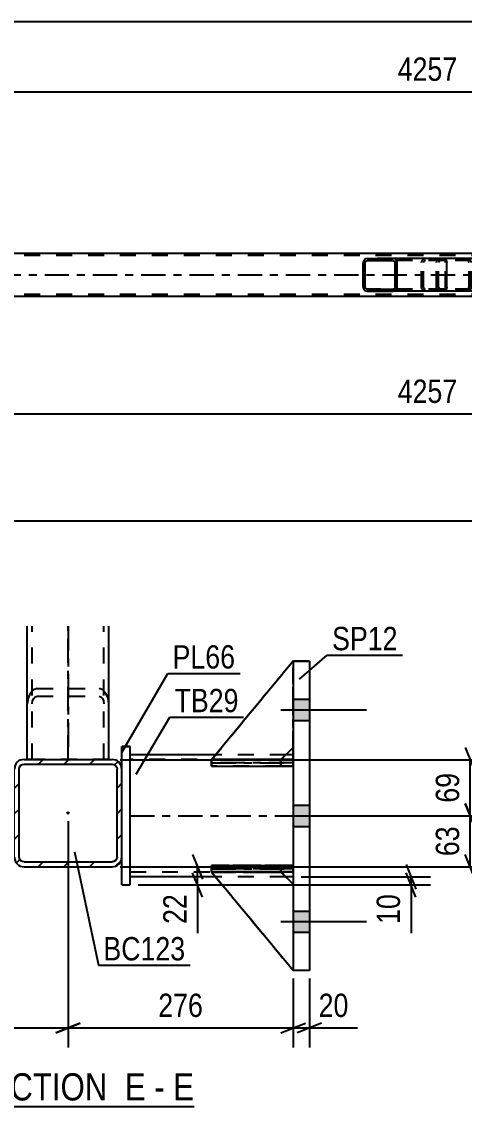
# Model space of a CAD drawing. Header units: millimetres. Extents: x 0 to 841, y 0 to 594.
# Drawn here: x 190.3 to 244.6, y 135 to 267.6 of the extents above; entities that cross this region are included whole.
import ezdxf

# ---------------------------------------------------------------- set-up
doc = ezdxf.new("R2010")
doc.units = ezdxf.units.MM
doc.linetypes.add('DXK_LINE_DOT2', pattern=[3.9198, 1.9599, -1.9599])
doc.linetypes.add('DXK_LINE_DOT3', pattern=[5.9187, 2.979, -0.9799, 0.9799, -0.9799])
doc.styles.add('Arial Narrow', font='ARIALN.TTF', dxfattribs={"height": 0.2})

# ---------------------------------------------------------------- blocks, each defined once
blk = doc.blocks.new('Unknown-247305070-19 - 7066')
at = {"color": 6, "linetype": 'Continuous'}
blk.add_line((183.82, 134.35), (211.47, 134.35), dxfattribs=at)
at = {"color": 0, "linetype": 'Continuous'}
for points in [[(201.93, 135.1), (201.93, 138.6), (183.82, 138.6), (183.82, 135.1)], [(205.53, 135.1), (205.53, 138.6), (202.98, 138.6), (202.98, 135.1)], [(207.86, 135.1), (207.86, 138.6), (206.58, 138.6), (206.58, 135.1)], [(211.47, 135.1), (211.47, 138.6), (208.91, 138.6), (208.91, 135.1)]]:
    blk.add_wipeout(points, dxfattribs=at)
at = {"color": 7, "linetype": 'Continuous', "style": 'Arial Narrow'}
for s, p in [('SECTION ', (183.82, 135.1)), ('E', (202.98, 135.1)), ('E', (208.91, 135.1)), ('-', (206.58, 135.1))]:
    blk.add_text(s, height=3.34, dxfattribs=at).set_placement(p)
blk = doc.blocks.new('Part-247305070-4531 - 4372')
at = {"linetype": 'Continuous'}
h = blk.add_hatch(dxfattribs=at)
h.set_pattern_fill('', scale=0.7, style=0, pattern_type=0)
h.set_pattern_definition([(45, (236.351, 238.1837), (-1.57154, 1.57154), [])])
h.paths.add_polyline_path([(236.39, 238), (236.35, 238.18), (236.24, 238.34), (236.08, 238.44), (235.89, 238.48), (232.7, 238.48), (232.51, 238.44), (232.35, 238.34), (232.24, 238.18), (232.2, 238), (232.2, 234.96), (232.24, 234.78), (232.35, 234.62), (232.51, 234.52), (232.7, 234.48), (235.89, 234.48), (236.08, 234.52), (236.24, 234.62), (236.35, 234.78), (236.39, 234.96)])
h.paths.add_polyline_path([(236.12, 234.87), (236.06, 234.79), (235.98, 234.74), (235.89, 234.72), (232.7, 234.72), (232.61, 234.74), (232.52, 234.79), (232.47, 234.87), (232.45, 234.96), (232.45, 238), (232.47, 238.09), (232.52, 238.17), (232.61, 238.22), (232.7, 238.24), (235.89, 238.24), (235.98, 238.22), (236.06, 238.17), (236.12, 238.09), (236.14, 238), (236.14, 234.96)])
at = {"color": 2, "linetype": 'Continuous'}
for p, q in [((232.24, 238.18), (232.2, 238)), ((232.2, 234.96), (232.2, 238)), ((232.45, 238), (232.47, 238.09)), ((232.45, 234.96), (232.45, 238)), ((232.47, 238.09), (232.52, 238.17)), ((232.7, 238.48), (232.51, 238.44)), ((232.52, 238.17), (232.61, 238.22)), ((232.61, 238.22), (232.7, 238.24)), ((232.7, 238.48), (235.89, 238.48)), ((232.7, 238.24), (235.89, 238.24)), ((242.19, 238.48), (235.89, 238.48)), ((236.08, 238.44), (235.89, 238.48)), ((235.89, 238.24), (235.98, 238.22)), ((235.98, 238.22), (236.06, 238.17)), ((236.06, 238.17), (236.12, 238.09)), ((236.12, 238.09), (236.14, 238)), ((236.14, 234.96), (236.14, 238)), ((236.39, 238), (236.35, 238.18)), ((236.39, 234.96), (236.39, 238)), ((242.19, 238.48), (242.29, 238.44)), ((242.29, 238.44), (242.38, 238.34)), ((242.38, 238.34), (242.44, 238.18)), ((242.44, 238.18), (242.46, 238)), ((242.46, 234.96), (242.46, 238)), ((232.2, 234.96), (232.24, 234.78)), ((232.47, 234.87), (232.45, 234.96)), ((232.52, 234.79), (232.47, 234.87)), ((232.61, 234.74), (232.52, 234.79)), ((232.7, 234.72), (232.61, 234.74)), ((232.7, 234.72), (235.89, 234.72)), ((235.98, 234.74), (235.89, 234.72)), ((236.06, 234.79), (235.98, 234.74)), ((236.12, 234.87), (236.06, 234.79)), ((236.14, 234.96), (236.12, 234.87)), ((236.35, 234.78), (236.39, 234.96)), ((242.44, 234.78), (242.38, 234.62)), ((242.46, 234.96), (242.44, 234.78)), ((232.51, 234.52), (232.7, 234.48)), ((232.7, 234.48), (235.89, 234.48)), ((235.89, 234.48), (236.08, 234.52)), ((242.19, 234.48), (235.89, 234.48)), ((242.29, 234.52), (242.19, 234.48)), ((242.38, 234.62), (242.29, 234.52))]:
    blk.add_line(p, q, dxfattribs=at)
at = {"color": 7, "linetype": 'DXK_LINE_DOT2'}
for p, q in [((235.89, 238.48), (232.7, 238.48)), ((242.19, 238.24), (232.7, 238.24)), ((239.35, 238), (239.39, 238.18)), ((239.35, 234.96), (239.35, 238)), ((239.62, 238.09), (239.6, 238)), ((239.6, 234.96), (239.6, 238)), ((239.67, 238.17), (239.62, 238.09)), ((239.66, 238.44), (239.85, 238.48)), ((239.76, 238.22), (239.67, 238.17)), ((239.85, 238.24), (239.76, 238.22)), ((241.19, 238.24), (241.19, 238.48)), ((242.24, 238.22), (242.19, 238.24)), ((242.28, 238.17), (242.24, 238.22)), ((242.31, 238.09), (242.28, 238.17)), ((242.32, 238), (242.31, 238.09)), ((242.32, 234.96), (242.32, 238)), ((242.19, 234.72), (232.7, 234.72)), ((239.39, 234.78), (239.35, 234.96)), ((239.6, 234.96), (239.62, 234.87)), ((239.62, 234.87), (239.67, 234.79)), ((239.67, 234.79), (239.7, 234.78)), ((239.7, 234.78), (239.76, 234.74)), ((239.76, 234.74), (239.85, 234.72)), ((241.19, 234.48), (241.19, 234.72)), ((242.19, 234.72), (242.24, 234.74)), ((242.24, 234.74), (242.28, 234.79)), ((242.28, 234.79), (242.31, 234.87)), ((242.31, 234.87), (242.32, 234.96)), ((235.89, 234.48), (232.7, 234.48)), ((239.85, 234.48), (239.66, 234.52))]:
    blk.add_line(p, q, dxfattribs=at)
at = {"color": 2, "linetype": 'Continuous'}
for centre, start, end in [((232.69, 237.98), 111.1941, 156.1506), ((235.9, 237.98), 23.8494, 68.8059), ((232.69, 234.98), 203.8494, 248.8059), ((235.9, 234.98), 291.1941, 336.1506)]:
    blk.add_arc(centre, 0.492, start, end, dxfattribs=at)
at = {"color": 7, "linetype": 'DXK_LINE_DOT2'}
for centre, start, end in [((239.84, 237.98), 111.1941, 156.1506), ((239.84, 234.98), 203.8494, 248.8059)]:
    blk.add_arc(centre, 0.492, start, end, dxfattribs=at)
blk = doc.blocks.new('Part-247305070-4532 - 4372')
at = {"linetype": 'Continuous'}
h = blk.add_hatch(dxfattribs=at)
h.set_pattern_fill('', scale=0.7, style=0, pattern_type=0)
h.set_pattern_definition([(45, (253.7616, 238.1837), (-1.57154, 1.57154), [])])
h.paths.add_polyline_path([(253.8, 238), (253.76, 238.18), (253.65, 238.34), (253.49, 238.44), (253.29, 238.48), (250.05, 238.48), (249.86, 238.44), (249.69, 238.34), (249.58, 238.18), (249.54, 238), (249.54, 234.96), (249.58, 234.78), (249.69, 234.62), (249.86, 234.52), (250.05, 234.48), (253.29, 234.48), (253.49, 234.52), (253.65, 234.62), (253.76, 234.78), (253.8, 234.96)])
h.paths.add_polyline_path([(253.53, 234.87), (253.47, 234.79), (253.39, 234.74), (253.29, 234.72), (250.05, 234.72), (249.96, 234.74), (249.87, 234.79), (249.82, 234.87), (249.8, 234.96), (249.8, 238), (249.82, 238.09), (249.87, 238.17), (249.96, 238.22), (250.05, 238.24), (253.29, 238.24), (253.39, 238.22), (253.47, 238.17), (253.53, 238.09), (253.55, 238), (253.55, 234.96)])
at = {"color": 7, "linetype": 'DXK_LINE_DOT2'}
for p, q in [((241.19, 238), (241.23, 238.18)), ((241.19, 234.96), (241.19, 238)), ((241.47, 238.09), (241.45, 238)), ((241.45, 234.96), (241.45, 238)), ((241.52, 238.17), (241.47, 238.09)), ((241.51, 238.44), (241.71, 238.48)), ((241.61, 238.22), (241.52, 238.17)), ((241.71, 238.24), (241.61, 238.22)), ((242.19, 238.48), (241.71, 238.48)), ((253.29, 238.24), (241.71, 238.24)), ((244.94, 238.48), (245.14, 238.44)), ((245.04, 238.22), (244.94, 238.24)), ((245.12, 238.17), (245.04, 238.22)), ((245.18, 238.09), (245.12, 238.17)), ((245.2, 238), (245.18, 238.09)), ((245.2, 234.96), (245.2, 238)), ((245.41, 238.18), (245.45, 238)), ((245.45, 234.96), (245.45, 238)), ((253.29, 238.48), (250.05, 238.48)), ((241.23, 234.78), (241.19, 234.96)), ((241.45, 234.96), (241.47, 234.87)), ((241.47, 234.87), (241.52, 234.79)), ((241.52, 234.79), (241.61, 234.74)), ((241.61, 234.74), (241.71, 234.72)), ((253.29, 234.72), (241.71, 234.72)), ((244.94, 234.72), (245.04, 234.74)), ((245.04, 234.74), (245.12, 234.79)), ((245.12, 234.79), (245.18, 234.87)), ((245.18, 234.87), (245.2, 234.96)), ((245.45, 234.96), (245.41, 234.78)), ((241.71, 234.48), (241.51, 234.52)), ((242.19, 234.48), (241.71, 234.48)), ((245.14, 234.52), (244.94, 234.48)), ((253.29, 234.48), (250.05, 234.48))]:
    blk.add_line(p, q, dxfattribs=at)
at = {"color": 2, "linetype": 'Continuous'}
for p, q in [((250.05, 238.48), (242.19, 238.48)), ((249.58, 238.18), (249.54, 238)), ((249.54, 234.96), (249.54, 238)), ((249.8, 238), (249.82, 238.09)), ((249.8, 234.96), (249.8, 238)), ((249.82, 238.09), (249.87, 238.17)), ((250.05, 238.48), (249.86, 238.44)), ((249.87, 238.17), (249.96, 238.22)), ((249.96, 238.22), (250.05, 238.24)), ((250.05, 238.48), (253.29, 238.48)), ((250.05, 238.24), (253.29, 238.24)), ((253.49, 238.44), (253.29, 238.48)), ((253.29, 238.24), (253.39, 238.22)), ((253.39, 238.22), (253.47, 238.17)), ((253.47, 238.17), (253.53, 238.09)), ((253.53, 238.09), (253.55, 238)), ((253.55, 234.96), (253.55, 238)), ((253.8, 238), (253.76, 238.18)), ((253.8, 234.96), (253.8, 238)), ((249.54, 234.96), (249.58, 234.78)), ((249.82, 234.87), (249.8, 234.96)), ((249.87, 234.79), (249.82, 234.87)), ((249.96, 234.74), (249.87, 234.79)), ((250.05, 234.72), (249.96, 234.74)), ((250.05, 234.72), (253.29, 234.72)), ((253.39, 234.74), (253.29, 234.72)), ((253.47, 234.79), (253.39, 234.74)), ((253.53, 234.87), (253.47, 234.79)), ((253.55, 234.96), (253.53, 234.87)), ((253.76, 234.78), (253.8, 234.96)), ((250.05, 234.48), (242.19, 234.48)), ((249.86, 234.52), (250.05, 234.48)), ((250.05, 234.48), (253.29, 234.48)), ((253.29, 234.48), (253.49, 234.52))]:
    blk.add_line(p, q, dxfattribs=at)
at = {"color": 7, "linetype": 'DXK_LINE_DOT2'}
for centre, start, end in [((241.69, 237.98), 110.7583, 155.68), ((244.96, 237.98), 24.32, 69.2417), ((241.69, 234.98), 204.32, 249.2417), ((244.96, 234.98), 290.7583, 335.68)]:
    blk.add_arc(centre, 0.496, start, end, dxfattribs=at)
at = {"color": 2, "linetype": 'Continuous'}
for centre, start, end in [((250.04, 237.98), 110.7583, 155.68), ((253.31, 237.98), 24.32, 69.2417), ((250.04, 234.98), 204.32, 249.2417), ((253.31, 234.98), 290.7583, 335.68)]:
    blk.add_arc(centre, 0.496, start, end, dxfattribs=at)
blk = doc.blocks.new('Part-247305070-4592 - 4372')
at = {"color": 7, "linetype": 'DXK_LINE_DOT2'}
for p, q in [((725.67, 238.88), (62.93, 238.88)), ((725.67, 234.08), (62.93, 234.08))]:
    blk.add_line(p, q, dxfattribs=at)
at = {"color": 2, "linetype": 'Continuous'}
for p, q in [((324.43, 239.12), (160.17, 239.12)), ((324.43, 233.84), (160.17, 233.84))]:
    blk.add_line(p, q, dxfattribs=at)
at = {"color": 7, "linetype": 'DXK_LINE_DOT3'}
blk.add_line((62.93, 236.48), (725.33, 236.48), dxfattribs=at)
blk = doc.blocks.new('Part-247305070-7183 - 7066')
at = {"color": 2, "linetype": 'Continuous'}
for p, q in [((191.01, 176.99), (191.01, 193.35)), ((201.01, 176.99), (201.01, 193.35))]:
    blk.add_line(p, q, dxfattribs=at)
at = {"color": 7, "linetype": 'DXK_LINE_DOT2'}
for p, q in [((191.61, 176.99), (191.61, 193.35)), ((200.41, 176.99), (200.41, 193.35)), ((201.01, 176.99), (191.01, 176.99)), ((191.1, 176.99), (191.01, 176.99))]:
    blk.add_line(p, q, dxfattribs=at)
at = {"color": 7, "linetype": 'DXK_LINE_DOT3'}
blk.add_line((196.01, 176.99), (196.01, 193.35), dxfattribs=at)
blk = doc.blocks.new('Part-247305070-7156 - 7066')
at = {"color": 7, "linetype": 'DXK_LINE_DOT2'}
for p, q in [((213.61, 176.16), (213.61, 176.96)), ((213.61, 176.96), (222.11, 176.96)), ((223.61, 176.96), (213.61, 176.96)), ((222.11, 176.16), (222.11, 176.96)), ((222.11, 176.96), (223.61, 176.96)), ((223.61, 176.16), (223.61, 176.96)), ((223.61, 176.16), (223.61, 176.96)), ((223.61, 176.96), (223.61, 176.96)), ((222.11, 176.16), (213.61, 176.16)), ((213.61, 176.16), (223.61, 176.16)), ((223.61, 176.16), (222.11, 176.16)), ((223.61, 176.16), (223.61, 176.16))]:
    blk.add_line(p, q, dxfattribs=at)
at = {"color": 7, "linetype": 'DXK_LINE_DOT3'}
for p, q in [((223.61, 176.56), (213.61, 176.56)), ((213.61, 176.56), (223.61, 176.56))]:
    blk.add_line(p, q, dxfattribs=at)
blk = doc.blocks.new('Part-247305070-7076 - 7066')
at = {"linetype": 'Continuous'}
h = blk.add_hatch(dxfattribs=at)
h.set_pattern_fill('', scale=0.7, style=0, pattern_type=0)
h.set_pattern_definition([(45, (201.8711, 163.886), (-1.57154, 1.57154), [])])
h.paths.add_polyline_path([(201.41, 163.79), (201.87, 163.89), (202.26, 164.15), (202.52, 164.54), (202.61, 164.99), (202.61, 175.79), (202.52, 176.25), (202.26, 176.64), (201.87, 176.9), (201.41, 176.99), (190.61, 176.99), (190.15, 176.9), (189.76, 176.64), (189.5, 176.25), (189.41, 175.79), (189.41, 164.99), (189.5, 164.54), (189.76, 164.15), (190.15, 163.89), (190.61, 163.79)])
h.paths.add_polyline_path([(190.61, 164.39), (190.38, 164.44), (190.19, 164.57), (190.06, 164.77), (190.01, 164.99), (190.01, 175.79), (190.06, 176.02), (190.19, 176.22), (190.38, 176.35), (190.61, 176.39), (201.41, 176.39), (201.64, 176.35), (201.84, 176.22), (201.97, 176.02), (202.01, 175.79), (202.01, 164.99), (201.97, 164.77), (201.84, 164.57), (201.64, 164.44), (201.41, 164.39)])
blk.add_hatch(color=30, dxfattribs=at).paths.add_polyline_path([(196.01, 170.29, -1), (196.01, 170.49, -1)])
at = {"color": 2, "linetype": 'Continuous'}
for p, q in [((190.61, 176.99), (190.15, 176.9)), ((190.38, 176.35), (190.61, 176.39)), ((190.61, 176.99), (190.61, 176.99)), ((190.61, 176.99), (201.41, 176.99)), ((190.61, 176.39), (190.61, 176.39)), ((190.61, 176.39), (201.41, 176.39)), ((201.41, 176.99), (201.41, 176.99)), ((201.87, 176.9), (201.41, 176.99)), ((201.41, 176.39), (201.41, 176.39)), ((201.41, 176.39), (201.64, 176.35)), ((189.5, 176.25), (189.41, 175.79)), ((189.41, 175.79), (189.41, 175.79)), ((189.41, 164.99), (189.41, 175.79)), ((190.01, 175.79), (190.06, 176.02)), ((190.01, 175.79), (190.01, 175.79)), ((190.01, 164.99), (190.01, 175.79)), ((190.06, 176.02), (190.19, 176.22)), ((190.19, 176.22), (190.38, 176.35)), ((201.64, 176.35), (201.84, 176.22)), ((201.84, 176.22), (201.97, 176.02)), ((201.97, 176.02), (202.01, 175.79)), ((202.01, 175.79), (202.01, 175.79)), ((202.01, 164.99), (202.01, 175.79)), ((202.61, 175.79), (202.52, 176.25)), ((202.61, 175.79), (202.61, 175.79)), ((202.61, 164.99), (202.61, 175.79)), ((189.41, 164.99), (189.41, 164.99)), ((189.41, 164.99), (189.5, 164.54)), ((190.01, 164.99), (190.01, 164.99)), ((190.06, 164.77), (190.01, 164.99)), ((190.19, 164.57), (190.06, 164.77)), ((190.38, 164.44), (190.19, 164.57)), ((190.61, 164.39), (190.38, 164.44)), ((201.64, 164.44), (201.41, 164.39)), ((201.84, 164.57), (201.64, 164.44)), ((201.97, 164.77), (201.84, 164.57)), ((202.01, 164.99), (201.97, 164.77)), ((202.01, 164.99), (202.01, 164.99)), ((202.52, 164.54), (202.61, 164.99)), ((202.61, 164.99), (202.61, 164.99)), ((190.15, 163.89), (190.61, 163.79)), ((190.61, 164.39), (190.61, 164.39)), ((190.61, 164.39), (201.41, 164.39)), ((190.61, 163.79), (190.61, 163.79)), ((190.61, 163.79), (201.41, 163.79)), ((201.41, 164.39), (201.41, 164.39)), ((201.41, 163.79), (201.87, 163.89)), ((201.41, 163.79), (201.41, 163.79))]:
    blk.add_line(p, q, dxfattribs=at)
at = {"color": 7, "linetype": 'DXK_LINE_DOT3'}
blk.add_line((196.01, 170.39), (196.01, 170.39), dxfattribs=at)
at = {"color": 30, "linetype": 'DXK_LINE_DOT3'}
blk.add_line((196.01, 170.39), (196.01, 170.39), dxfattribs=at)
at = {"color": 30, "linetype": 'Continuous'}
blk.add_circle((196.01, 170.39), 0.1, dxfattribs=at)
at = {"color": 2, "linetype": 'Continuous'}
for centre, start, end in [((190.61, 175.79), 112.5, 157.5), ((201.41, 175.79), 22.5, 67.5), ((190.61, 164.99), 202.5, 247.5), ((201.41, 164.99), 292.5, 337.5)]:
    blk.add_arc(centre, 1.2, start, end, dxfattribs=at)
blk = doc.blocks.new('Part-247305070-7154 - 7066')
at = {"color": 7, "linetype": 'DXK_LINE_DOT2'}
for p, q in [((223.61, 189.06), (213.61, 176.95)), ((213.61, 176.95), (223.61, 189.06)), ((223.61, 178.45), (223.61, 189.06)), ((222.11, 176.95), (223.61, 178.45)), ((222.11, 176.95), (223.61, 178.45)), ((213.61, 176.95), (222.11, 176.95)), ((213.61, 176.95), (213.61, 176.95)), ((222.11, 176.95), (213.61, 176.95)), ((222.11, 176.95), (222.11, 176.95))]:
    blk.add_line(p, q, dxfattribs=at)
at = {"color": 7, "linetype": 'DXK_LINE_DOT3'}
for p, q in [((223.61, 176.95), (223.61, 189.06)), ((213.61, 176.95), (223.61, 176.95))]:
    blk.add_line(p, q, dxfattribs=at)
blk = doc.blocks.new('Part-247305070-7155 - 7066')
at = {"color": 7, "linetype": 'DXK_LINE_DOT2'}
for p, q in [((213.61, 163.16), (213.61, 163.96)), ((213.61, 163.96), (222.11, 163.96)), ((223.61, 163.96), (213.61, 163.96)), ((222.11, 163.16), (213.61, 163.16)), ((213.61, 163.16), (223.61, 163.16)), ((222.11, 163.16), (222.11, 163.96)), ((222.11, 163.96), (223.61, 163.96)), ((223.61, 163.16), (222.11, 163.16)), ((223.61, 163.16), (223.61, 163.96)), ((223.61, 163.16), (223.61, 163.96)), ((223.61, 163.96), (223.61, 163.96)), ((223.61, 163.16), (223.61, 163.16))]:
    blk.add_line(p, q, dxfattribs=at)
at = {"color": 7, "linetype": 'DXK_LINE_DOT3'}
for p, q in [((223.61, 163.56), (213.61, 163.56)), ((213.61, 163.56), (223.61, 163.56))]:
    blk.add_line(p, q, dxfattribs=at)
blk = doc.blocks.new('Part-247305070-7157 - 7066')
at = {"color": 2, "linetype": 'Continuous'}
for p, q in [((213.61, 163.96), (223.61, 163.96)), ((213.61, 163.96), (213.61, 163.16)), ((223.61, 163.16), (213.61, 163.16)), ((223.61, 163.96), (223.61, 163.96)), ((223.61, 163.16), (223.61, 163.96))]:
    blk.add_line(p, q, dxfattribs=at)
at = {"color": 7, "linetype": 'DXK_LINE_DOT2'}
for p, q in [((222.11, 163.96), (213.61, 163.96)), ((213.61, 163.16), (222.11, 163.16)), ((223.61, 163.96), (222.11, 163.96)), ((222.11, 163.96), (222.11, 163.16)), ((222.11, 163.16), (223.61, 163.16)), ((223.61, 163.96), (223.61, 163.96))]:
    blk.add_line(p, q, dxfattribs=at)
blk = doc.blocks.new('Part-247305070-7102 - 7066')
at = {"color": 2, "linetype": 'Continuous'}
for p, q in [((223.61, 189.06), (225.61, 189.06)), ((223.61, 189.06), (223.61, 189.06)), ((223.61, 189.06), (223.61, 151.06)), ((225.61, 189.06), (225.61, 189.06)), ((225.61, 189.06), (225.61, 151.06)), ((225.61, 151.06), (223.61, 151.06))]:
    blk.add_line(p, q, dxfattribs=at)
at = {"color": 7, "linetype": 'DXK_LINE_DOT2'}
for p, q in [((225.61, 189.06), (223.61, 189.06)), ((223.61, 189.06), (223.61, 189.06)), ((225.61, 189.06), (225.61, 189.06)), ((225.61, 151.06), (223.61, 151.06))]:
    blk.add_line(p, q, dxfattribs=at)
blk = doc.blocks.new('Part-247305070-7121 - 7066')
at = {"color": 2, "linetype": 'Continuous'}
for p, q in [((214.11, 177.56), (203.61, 177.56)), ((223.61, 177.56), (222.72, 177.56)), ((214.1, 162.56), (203.61, 162.56)), ((223.61, 162.56), (222.7, 162.56))]:
    blk.add_line(p, q, dxfattribs=at)
at = {"color": 7, "linetype": 'DXK_LINE_DOT2'}
for p, q in [((203.61, 162.56), (203.61, 177.56)), ((223.61, 176.96), (203.61, 176.96)), ((222.72, 177.56), (214.11, 177.56)), ((223.61, 177.56), (223.61, 162.56)), ((203.61, 163.16), (223.61, 163.16)), ((222.7, 162.56), (214.1, 162.56))]:
    blk.add_line(p, q, dxfattribs=at)
at = {"color": 7, "linetype": 'DXK_LINE_DOT3'}
blk.add_line((203.61, 170.06), (223.61, 170.06), dxfattribs=at)
blk = doc.blocks.new('Part-247305070-7126 - 7066')
at = {"color": 2, "linetype": 'Continuous'}
for p, q in [((202.61, 178.56), (203.61, 178.56)), ((202.61, 175.79), (202.61, 178.56)), ((203.61, 161.56), (203.61, 178.56)), ((202.61, 161.56), (202.61, 165)), ((202.61, 161.56), (203.61, 161.56))]:
    blk.add_line(p, q, dxfattribs=at)
at = {"color": 7, "linetype": 'DXK_LINE_DOT2'}
for p, q in [((203.61, 178.56), (202.61, 178.56)), ((202.61, 165), (202.61, 175.79)), ((202.61, 161.56), (203.61, 161.56))]:
    blk.add_line(p, q, dxfattribs=at)
at = {"color": 7, "linetype": 'DXK_LINE_DOT3'}
blk.add_line((203.11, 170.06), (203.11, 170.06), dxfattribs=at)
blk = doc.blocks.new('Bolt-247305070-7220 - 7066')
at = {"linetype": 'Continuous'}
for points in [[(225.61, 181.76), (225.61, 184.36), (223.61, 184.36), (223.61, 181.76)], [(225.61, 181.76), (225.61, 184.36), (223.61, 184.36), (223.61, 181.76)], [(225.61, 181.76), (225.61, 184.36), (223.61, 184.36), (223.61, 181.76)], [(225.61, 168.76), (225.61, 171.36), (223.61, 171.36), (223.61, 168.76)], [(225.61, 168.76), (225.61, 171.36), (223.61, 171.36), (223.61, 168.76)], [(225.61, 155.76), (225.61, 158.36), (223.61, 158.36), (223.61, 155.76)], [(225.61, 155.76), (225.61, 158.36), (223.61, 158.36), (223.61, 155.76)], [(225.61, 155.76), (225.61, 158.36), (223.61, 158.36), (223.61, 155.76)]]:
    blk.add_hatch(color=1, dxfattribs=at).paths.add_polyline_path(points)
at = {"color": 1, "linetype": 'Continuous'}
for p, q in [((223.61, 184.36), (225.61, 184.36)), ((223.61, 184.36), (225.61, 184.36)), ((223.61, 184.36), (225.61, 184.36)), ((222.11, 183.06), (232.61, 183.06)), ((222.11, 183.06), (232.61, 183.06)), ((222.11, 183.06), (232.61, 183.06)), ((223.61, 181.76), (225.61, 181.76)), ((223.61, 181.76), (225.61, 181.76)), ((223.61, 181.76), (225.61, 181.76)), ((223.61, 171.36), (225.61, 171.36)), ((223.61, 171.36), (225.61, 171.36)), ((222.11, 170.06), (232.61, 170.06)), ((222.11, 170.06), (232.61, 170.06)), ((223.61, 168.76), (225.61, 168.76)), ((223.61, 168.76), (225.61, 168.76)), ((223.61, 158.36), (225.61, 158.36)), ((223.61, 158.36), (225.61, 158.36)), ((223.61, 158.36), (225.61, 158.36)), ((222.11, 157.06), (232.61, 157.06)), ((222.11, 157.06), (232.61, 157.06)), ((222.11, 157.06), (232.61, 157.06)), ((223.61, 155.76), (225.61, 155.76)), ((223.61, 155.76), (225.61, 155.76)), ((223.61, 155.76), (225.61, 155.76))]:
    blk.add_line(p, q, dxfattribs=at)
blk = doc.blocks.new('Part-247305070-7145 - 7066')
at = {"color": 2, "linetype": 'Continuous'}
for p, q in [((213.61, 163.15), (213.61, 163.15)), ((222.11, 163.15), (213.61, 163.15)), ((223.61, 151.06), (213.61, 163.15)), ((222.11, 163.15), (222.11, 163.15)), ((222.11, 163.15), (223.61, 161.65))]:
    blk.add_line(p, q, dxfattribs=at)
at = {"color": 7, "linetype": 'DXK_LINE_DOT2'}
for p, q in [((213.61, 163.15), (222.11, 163.15)), ((223.61, 151.06), (213.61, 163.15)), ((222.11, 163.15), (223.61, 161.65)), ((223.61, 161.65), (223.61, 151.06))]:
    blk.add_line(p, q, dxfattribs=at)
at = {"color": 7, "linetype": 'DXK_LINE_DOT3'}
for p, q in [((213.61, 163.15), (223.61, 163.15)), ((223.61, 163.15), (223.61, 151.06))]:
    blk.add_line(p, q, dxfattribs=at)
blk = doc.blocks.new('Part-247305070-7148 - 7066')
at = {"color": 7, "linetype": 'DXK_LINE_DOT2'}
for p, q in [((213.61, 163.15), (222.11, 163.15)), ((223.61, 151.06), (213.61, 163.15)), ((213.61, 163.15), (213.61, 163.15)), ((222.11, 163.15), (213.61, 163.15)), ((213.61, 163.15), (223.61, 151.06)), ((222.11, 163.15), (223.61, 161.65)), ((222.11, 163.15), (222.11, 163.15)), ((223.61, 161.65), (222.11, 163.15)), ((223.61, 161.65), (223.61, 151.06))]:
    blk.add_line(p, q, dxfattribs=at)
at = {"color": 7, "linetype": 'DXK_LINE_DOT3'}
for p, q in [((213.61, 163.15), (223.61, 163.15)), ((223.61, 163.15), (223.61, 151.06))]:
    blk.add_line(p, q, dxfattribs=at)
blk = doc.blocks.new('Part-247305070-7151 - 7066')
at = {"color": 2, "linetype": 'Continuous'}
for p, q in [((223.61, 189.06), (213.61, 176.95)), ((223.61, 189.06), (223.61, 189.06)), ((223.61, 189.06), (223.61, 189.06)), ((222.12, 176.96), (223.61, 178.45)), ((214.86, 176.95), (213.61, 176.95)), ((213.61, 176.95), (213.61, 176.95))]:
    blk.add_line(p, q, dxfattribs=at)
at = {"color": 7, "linetype": 'DXK_LINE_DOT2'}
for p, q in [((223.61, 189.06), (213.61, 176.95)), ((223.61, 178.45), (223.61, 189.06)), ((222.11, 176.95), (223.61, 178.45)), ((222.11, 176.95), (213.61, 176.95)), ((222.11, 176.95), (214.86, 176.95)), ((222.11, 176.95), (222.12, 176.96)), ((222.11, 176.95), (222.11, 176.95))]:
    blk.add_line(p, q, dxfattribs=at)
at = {"color": 7, "linetype": 'DXK_LINE_DOT3'}
for p, q in [((223.61, 176.95), (223.61, 189.06)), ((213.61, 176.95), (223.61, 176.95))]:
    blk.add_line(p, q, dxfattribs=at)
blk = doc.blocks.new('Part-247305070-7158 - 7066')
at = {"color": 2, "linetype": 'Continuous'}
for p, q in [((213.62, 176.96), (213.61, 176.96)), ((213.61, 176.96), (213.61, 176.16)), ((223.61, 176.96), (214.86, 176.96)), ((223.61, 176.96), (223.61, 176.96)), ((223.61, 176.96), (223.61, 176.16)), ((213.61, 176.16), (223.61, 176.16))]:
    blk.add_line(p, q, dxfattribs=at)
at = {"color": 7, "linetype": 'DXK_LINE_DOT2'}
for p, q in [((214.86, 176.96), (213.62, 176.96)), ((222.11, 176.96), (213.62, 176.96)), ((222.11, 176.96), (223.61, 176.96)), ((222.11, 176.96), (222.11, 176.16)), ((223.61, 176.96), (223.61, 176.96)), ((213.61, 176.16), (222.11, 176.16)), ((222.11, 176.16), (223.61, 176.16))]:
    blk.add_line(p, q, dxfattribs=at)
blk = doc.blocks.new('Part-247305070-7163 - 7066')
at = {"color": 7, "linetype": 'DXK_LINE_DOT2'}
for p, q in [((191.01, 176.99), (191.01, 193.35)), ((191.61, 176.99), (191.61, 193.35)), ((200.41, 176.99), (200.41, 193.35)), ((201.01, 176.99), (201.01, 193.35)), ((192.21, 185.67), (191.75, 185.53)), ((192.21, 185.67), (199.81, 185.67)), ((200.27, 185.53), (199.81, 185.67)), ((191.1, 184.52), (191.01, 183.81)), ((191.36, 185.13), (191.1, 184.52)), ((191.75, 185.53), (191.36, 185.13)), ((191.66, 184.17), (191.79, 184.47)), ((191.79, 184.47), (191.98, 184.67)), ((191.98, 184.67), (192.21, 184.74)), ((192.21, 184.74), (199.81, 184.74)), ((199.81, 184.74), (200.04, 184.67)), ((200.04, 184.67), (200.24, 184.47)), ((200.24, 184.47), (200.37, 184.17)), ((200.66, 185.13), (200.27, 185.53)), ((200.92, 184.52), (200.66, 185.13)), ((201.01, 183.81), (200.92, 184.52)), ((191.61, 183.81), (191.66, 184.17)), ((200.37, 184.17), (200.41, 183.81)), ((191.01, 176.99), (201.01, 176.99)), ((191.1, 176.99), (191.01, 176.99))]:
    blk.add_line(p, q, dxfattribs=at)
at = {"color": 7, "linetype": 'DXK_LINE_DOT3'}
blk.add_line((196.01, 193.35), (196.01, 177.92), dxfattribs=at)
blk = doc.blocks.new('StraightDimension-247305070-4713 - 4372')
at = {"color": 7, "linetype": 'Continuous'}
blk.add_line((53.67, 206.28), (726.97, 206.28), dxfattribs=at)
blk = doc.blocks.new('StraightDimension-247305070-15771 - 4372')
at = {"color": 7, "linetype": 'Continuous'}
blk.add_line((154.97, 258.97), (325.23, 258.97), dxfattribs=at)
at = {"color": 0}
blk.add_wipeout([(244.36, 259.72), (244.36, 263.92), (235.84, 263.92), (235.84, 259.72)], dxfattribs=at)
at = {"color": 3, "style": 'Arial Narrow'}
blk.add_text('4257', height=2.863, dxfattribs=at).set_placement((236.44, 260.32))
blk = doc.blocks.new('StraightDimension-247305070-15799 - 4372')
at = {"color": 7, "linetype": 'Continuous'}
blk.add_line((154.97, 219.41), (325.23, 219.41), dxfattribs=at)
at = {"color": 0}
blk.add_wipeout([(244.36, 220.16), (244.36, 224.36), (235.84, 224.36), (235.84, 220.16)], dxfattribs=at)
at = {"color": 3, "style": 'Arial Narrow'}
blk.add_text('4257', height=2.863, dxfattribs=at).set_placement((236.44, 220.76))
blk = doc.blocks.new('StraightDimension-247305070-20275 - 4372')
at = {"color": 7, "linetype": 'Continuous'}
blk.add_line((54.31, 267.59), (726.34, 267.59), dxfattribs=at)
blk = doc.blocks.new('StraightDimension-247305070-42896 - 7066')
at = {"color": 7, "linetype": 'Continuous'}
for p, q in [((196.01, 169.39), (196.01, 141.6)), ((168.41, 150.06), (168.41, 141.6)), ((169.91, 144.6), (166.91, 143.4)), ((194.51, 143.4), (197.51, 144.6)), ((168.41, 144), (196.01, 144))]:
    blk.add_line(p, q, dxfattribs=at)
at = {"color": 0}
blk.add_wipeout([(185.55, 144.75), (185.55, 148.95), (178.87, 148.95), (178.87, 144.75)], dxfattribs=at)
at = {"color": 3, "style": 'Arial Narrow'}
blk.add_text('276', height=2.863, dxfattribs=at).set_placement((179.47, 145.35))
blk = doc.blocks.new('StraightDimension-247305070-42895 - 7066')
at = {"color": 7, "linetype": 'Continuous'}
for p, q in [((196.01, 169.39), (196.01, 141.6)), ((223.61, 150.06), (223.61, 141.6)), ((197.51, 144.6), (194.51, 143.4)), ((222.11, 143.4), (225.11, 144.6)), ((196.01, 144), (223.61, 144))]:
    blk.add_line(p, q, dxfattribs=at)
at = {"color": 0}
blk.add_wipeout([(213.15, 144.75), (213.15, 148.95), (206.47, 148.95), (206.47, 144.75)], dxfattribs=at)
at = {"color": 3, "style": 'Arial Narrow'}
blk.add_text('276', height=2.863, dxfattribs=at).set_placement((207.07, 145.35))
blk = doc.blocks.new('StraightDimension-247305070-42894 - 7066')
at = {"color": 7, "linetype": 'Continuous'}
for p, q in [((223.61, 150.06), (223.61, 141.6)), ((225.61, 150.06), (225.61, 141.6)), ((222.11, 143.4), (225.11, 144.6)), ((227.11, 144.6), (224.11, 143.4)), ((223.61, 144), (225.61, 144)), ((225.61, 144), (231.52, 144)), ((225.61, 144), (231.52, 144))]:
    blk.add_line(p, q, dxfattribs=at)
at = {"color": 0}
blk.add_wipeout([(230.99, 144.75), (230.99, 148.95), (226.14, 148.95), (226.14, 144.75)], dxfattribs=at)
at = {"color": 3, "style": 'Arial Narrow'}
blk.add_text('20', height=2.863, dxfattribs=at).set_placement((226.74, 145.35))
blk = doc.blocks.new('StraightDimension-247305070-40866 - 7066')
at = {"color": 7, "linetype": 'Continuous'}
for p, q in [((211.29, 165.29), (212.49, 162.29)), ((202.41, 163.79), (214.29, 163.79)), ((211.89, 161.56), (211.89, 163.79)), ((212.49, 160.06), (211.29, 163.06)), ((204.61, 161.56), (214.29, 161.56)), ((211.89, 161.56), (211.89, 155.65)), ((211.89, 161.56), (211.89, 155.65))]:
    blk.add_line(p, q, dxfattribs=at)
at = {"color": 0}
blk.add_wipeout([(211.14, 161.03), (206.94, 161.03), (206.94, 156.18), (211.14, 156.18)], dxfattribs=at)
at = {"color": 3, "style": 'Arial Narrow'}
blk.add_text('22', height=2.863, rotation=90.0002, dxfattribs=at).set_placement((210.54, 156.78))
blk = doc.blocks.new('StraightDimension-247305070-40814 - 7066')
at = {"color": 7, "linetype": 'Continuous'}
for p, q in [((244.72, 178.45), (245.92, 175.45)), ((202.41, 176.95), (247.72, 176.95)), ((245.32, 170.06), (245.32, 176.95)), ((245.92, 168.56), (244.72, 171.56)), ((231.11, 170.06), (247.72, 170.06))]:
    blk.add_line(p, q, dxfattribs=at)
at = {"color": 0}
blk.add_wipeout([(244.57, 175.93), (240.37, 175.93), (240.37, 171.07), (244.57, 171.07)], dxfattribs=at)
at = {"color": 3, "style": 'Arial Narrow'}
blk.add_text('69', height=2.863, rotation=90.0002, dxfattribs=at).set_placement((243.97, 171.67))
blk = doc.blocks.new('StraightDimension-247305070-40815 - 7066')
at = {"color": 7, "linetype": 'Continuous'}
for p, q in [((244.72, 171.56), (245.92, 168.56)), ((231.11, 170.06), (247.72, 170.06)), ((245.32, 163.79), (245.32, 170.06)), ((245.92, 162.29), (244.72, 165.29)), ((202.41, 163.79), (247.72, 163.79))]:
    blk.add_line(p, q, dxfattribs=at)
at = {"color": 0}
blk.add_wipeout([(244.57, 169.35), (240.37, 169.35), (240.37, 164.5), (244.57, 164.5)], dxfattribs=at)
at = {"color": 3, "style": 'Arial Narrow'}
blk.add_text('63', height=2.863, rotation=90.0002, dxfattribs=at).set_placement((243.97, 165.1))
blk = doc.blocks.new('StraightDimension-247305070-40888 - 7066')
at = {"color": 7, "linetype": 'Continuous'}
for p, q in [((237.47, 164.06), (238.67, 161.06)), ((224.61, 162.56), (240.47, 162.56)), ((238.67, 160.06), (237.47, 163.06)), ((238.07, 161.56), (238.07, 162.56)), ((204.61, 161.56), (240.47, 161.56)), ((238.07, 161.56), (238.07, 155.65)), ((238.07, 161.56), (238.07, 155.65))]:
    blk.add_line(p, q, dxfattribs=at)
at = {"color": 0}
blk.add_wipeout([(237.32, 161.03), (233.12, 161.03), (233.12, 156.18), (237.32, 156.18)], dxfattribs=at)
at = {"color": 3, "style": 'Arial Narrow'}
blk.add_text('10', height=2.863, rotation=90.0002, dxfattribs=at).set_placement((236.72, 156.78))
blk = doc.blocks.new('Mark-247305070-7072 - 7066')
at = {"color": 0}
blk.add_wipeout([(210.39, 152.3), (210.39, 155.3), (200.34, 155.3), (200.34, 152.3)], dxfattribs=at)
blk.add_wipeout([(210.39, 152.3), (210.39, 155.3), (200.34, 155.3), (200.34, 152.3)], dxfattribs=at)
at = {"color": 30, "linetype": 'Continuous'}
for p, q in [((196.79, 165.65), (199.74, 151.7)), ((199.74, 151.7), (210.99, 151.7))]:
    blk.add_line(p, q, dxfattribs=at)
at = {"color": 3, "style": 'Arial Narrow'}
blk.add_text('BC123', height=2.863, dxfattribs=at).set_placement((200.34, 152.3))
blk = doc.blocks.new('Mark-247305070-7098 - 7066')
at = {"color": 0}
blk.add_wipeout([(236.43, 190.39), (236.43, 193.39), (228.39, 193.39), (228.39, 190.39)], dxfattribs=at)
blk.add_wipeout([(236.43, 190.39), (236.43, 193.39), (228.39, 193.39), (228.39, 190.39)], dxfattribs=at)
at = {"color": 30, "linetype": 'Continuous'}
for p, q in [((224.41, 186.84), (227.79, 189.79)), ((227.79, 189.79), (237.03, 189.79))]:
    blk.add_line(p, q, dxfattribs=at)
at = {"color": 3, "style": 'Arial Narrow'}
blk.add_text('SP12', height=2.863, dxfattribs=at).set_placement((228.39, 190.39))
blk = doc.blocks.new('Mark-247305070-7117 - 7066')
at = {"color": 0}
blk.add_wipeout([(216.92, 182.78), (216.92, 185.78), (209.07, 185.78), (209.07, 182.78)], dxfattribs=at)
blk.add_wipeout([(216.92, 182.78), (216.92, 185.78), (209.07, 185.78), (209.07, 182.78)], dxfattribs=at)
at = {"color": 30, "linetype": 'Continuous'}
for p, q in [((204.35, 175.17), (208.47, 182.18)), ((208.47, 182.18), (217.52, 182.18))]:
    blk.add_line(p, q, dxfattribs=at)
at = {"color": 3, "style": 'Arial Narrow'}
blk.add_text('TB29', height=2.863, dxfattribs=at).set_placement((209.07, 182.78))
blk = doc.blocks.new('Mark-247305070-7122 - 7066')
at = {"color": 0}
blk.add_wipeout([(216.5, 188.14), (216.5, 191.14), (208.83, 191.14), (208.83, 188.14)], dxfattribs=at)
blk.add_wipeout([(216.5, 188.14), (216.5, 191.14), (208.83, 191.14), (208.83, 188.14)], dxfattribs=at)
at = {"color": 30, "linetype": 'Continuous'}
for p, q in [((202.61, 177.82), (208.23, 187.54)), ((208.23, 187.54), (217.1, 187.54))]:
    blk.add_line(p, q, dxfattribs=at)
at = {"color": 3, "style": 'Arial Narrow'}
blk.add_text('PL66', height=2.863, dxfattribs=at).set_placement((208.83, 188.14))

msp = doc.modelspace()

# ---------------------------------------------------------------- block references
for name in ['StraightDimension-247305070-15771 - 4372', 'Part-247305070-4592 - 4372', 'Part-247305070-4531 - 4372', 'Part-247305070-4532 - 4372', 'Part-247305070-7183 - 7066', 'Part-247305070-7163 - 7066', 'Part-247305070-7154 - 7066', 'Part-247305070-7151 - 7066', 'Part-247305070-7102 - 7066', 'Bolt-247305070-7220 - 7066', 'Part-247305070-7126 - 7066', 'Part-247305070-7076 - 7066', 'Part-247305070-7121 - 7066', 'Part-247305070-7156 - 7066', 'Part-247305070-7158 - 7066', 'Part-247305070-7155 - 7066', 'Part-247305070-7157 - 7066', 'Part-247305070-7145 - 7066', 'Part-247305070-7148 - 7066', 'Unknown-247305070-19 - 7066']:
    msp.add_blockref(name, (0, 0))

# ---------------------------------------------------------------- next in the draw order: block references
for name in ['StraightDimension-247305070-20275 - 4372', 'StraightDimension-247305070-4713 - 4372', 'Mark-247305070-7098 - 7066', 'StraightDimension-247305070-42896 - 7066']:
    msp.add_blockref(name, (0, 0))

# ---------------------------------------------------------------- next in the draw order: block references
for name in ['StraightDimension-247305070-15799 - 4372', 'StraightDimension-247305070-42895 - 7066']:
    msp.add_blockref(name, (0, 0))

# ---------------------------------------------------------------- next in the draw order: block references
for name in ['StraightDimension-247305070-40814 - 7066', 'StraightDimension-247305070-40866 - 7066', 'StraightDimension-247305070-42894 - 7066']:
    msp.add_blockref(name, (0, 0))

# ---------------------------------------------------------------- next in the draw order: block references
for name in ['Mark-247305070-7117 - 7066', 'StraightDimension-247305070-40815 - 7066']:
    msp.add_blockref(name, (0, 0))

# ---------------------------------------------------------------- next in the draw order: block references
for name in ['Mark-247305070-7122 - 7066', 'StraightDimension-247305070-40888 - 7066']:
    msp.add_blockref(name, (0, 0))

# ---------------------------------------------------------------- next in the draw order: block references
msp.add_blockref('Mark-247305070-7072 - 7066', (0, 0))

doc.saveas('drawing.dxf')
